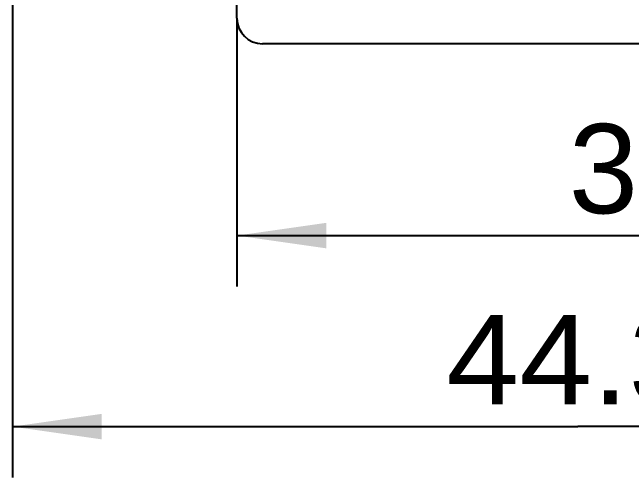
# Model space of a CAD drawing. Extents: x 0 to 420, y 0 to 297.
# Drawn here: x 138.96 to 163.22, y 152.85 to 171.09 of the extents above; entities that cross this region are included whole.
import ezdxf
from ezdxf.enums import TextEntityAlignment as Align

# ---------------------------------------------------------------- set-up
doc = ezdxf.new("R2010")
doc.units = 0
doc.header["$LTSCALE"] = 23.1
doc.layers.add('10000_FRONT', color=7, linetype='CONTINUOUS')
doc.layers.add('10100_DIM_FRONT', color=7, linetype='CONTINUOUS')
doc.dimstyles.get("Standard").update_dxf_attribs({"dimtxt": 2.5, "dimasz": 2.5, "dimexe": 1.25, "dimexo": 0.625, "dimtad": 1, "dimcen": 2.5, "dimazin": 3, "dimtfac": 1, "dimtmove": 0, "dimatfit": 3})

# ---------------------------------------------------------------- blocks, each defined once
blk = doc.blocks.new('*D0')
at = {"layer": '10100_DIM_FRONT', "color": 7, "linetype": 'CONTINUOUS'}
for p, q in [((147.763, 170.856), (147.763, 160.336)), ((183.263, 170.856), (183.263, 160.336)), ((147.763, 162.336), (165.513, 162.336)), ((183.263, 162.336), (165.513, 162.336))]:
    blk.add_line(p, q, dxfattribs=at)
for points in [[(151.263, 162.836), (147.763, 162.336), (151.263, 161.836)], [(179.763, 161.836), (183.263, 162.336), (179.763, 162.836)]]:
    blk.add_solid(points, dxfattribs=at)
blk.add_text('35.5', height=3.5, dxfattribs=at).set_placement((160.761, 163.211), (170.261, 163.211), align=Align.FIT)
blk = doc.blocks.new('*D1')
at = {"layer": '10100_DIM_FRONT', "color": 7, "linetype": 'CONTINUOUS'}
for p, q in [((138.963, 175.006), (138.963, 152.846)), ((183.263, 170.856), (183.263, 152.846)), ((138.963, 154.846), (161.113, 154.846)), ((183.263, 154.846), (161.113, 154.846))]:
    blk.add_line(p, q, dxfattribs=at)
for points in [[(142.463, 155.346), (138.963, 154.846), (142.463, 154.346)], [(179.763, 154.346), (183.263, 154.846), (179.763, 155.346)]]:
    blk.add_solid(points, dxfattribs=at)
blk.add_text('44.3', height=3.5, dxfattribs=at).set_placement((155.964, 155.721), (165.964, 155.721), align=Align.FIT)

msp = doc.modelspace()

# ---------------------------------------------------------------- linework, layer by layer
at = {"layer": '10000_FRONT', "color": 7, "linetype": 'CONTINUOUS'}
for p, q in [((147.763, 170.856), (147.763, 258.856)), ((182.263, 169.856), (148.763, 169.856))]:
    msp.add_line(p, q, dxfattribs=at)
msp.add_arc((148.763, 170.856), 1, 180, 270, dxfattribs=at)

# ---------------------------------------------------------------- texts
msp.add_text('SIEMENS', height=0.05, dxfattribs=at).set_placement((148.771, 169.835), (149.035, 169.835), align=Align.FIT)

# ---------------------------------------------------------------- dimensions: what is measured, and where the dimension line sits
at = {"layer": '10100_DIM_FRONT', "color": 7, "linetype": 'CONTINUOUS'}
dim = msp.add_linear_dim(base=(138.963, 154.846), p1=(183.263, 170.856), p2=(138.963, 175.006), angle=180, dimstyle='Standard', dxfattribs=at)
dim.commit()
dim.dimension.update_dxf_attribs({"geometry": '*D1', "text_midpoint": (160.964, 157.471), "dimtype": 128})
dim = msp.add_linear_dim(base=(183.263, 162.336), p1=(147.763, 170.856), p2=(183.263, 170.856), dimstyle='Standard', dxfattribs=at)
dim.commit()
dim.dimension.update_dxf_attribs({"geometry": '*D0', "text_midpoint": (165.511, 164.961), "dimtype": 128})

doc.saveas('drawing.dxf')
